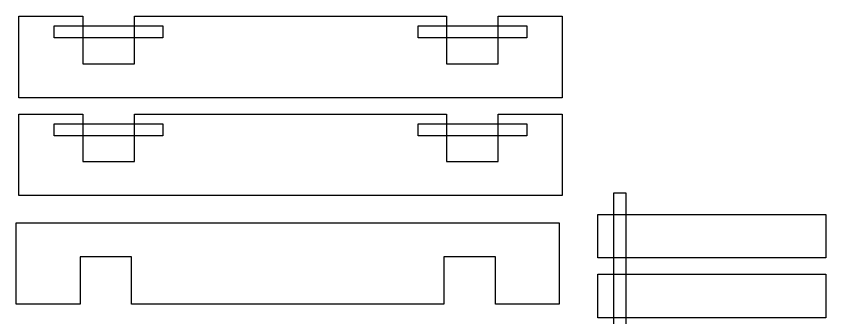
# Model space of a CAD drawing. Header units: metres. Extents: x -269 to 2726, y -36 to 1548.
# Drawn here: x 1439.3 to 1588.4, y 891.2 to 946.7 of the extents above; entities that cross this region are included whole.
import ezdxf

# ---------------------------------------------------------------- set-up
doc = ezdxf.new("R2010")
doc.units = ezdxf.units.M
doc.layers.add('Page1', color=7, linetype='CONTINUOUS')

msp = doc.modelspace()

# ---------------------------------------------------------------- linework, layer by layer
at = {"layer": 'Page1'}
for points in [[(1518.598592, 946.655881), (1518.598592, 937.905881), (1528.098592, 937.905881), (1528.098592, 946.655881), (1539.848592, 946.655881), (1539.848592, 931.655881), (1439.848592, 931.655881), (1439.848592, 946.655881), (1451.598592, 946.655881), (1451.598592, 937.905881), (1461.098592, 937.905881), (1461.098592, 946.655881), (1518.598592, 946.655881)], [(1446.34859, 942.655887), (1446.34859, 944.855887), (1466.34859, 944.855887), (1466.34859, 942.655887), (1446.34859, 942.655887)], [(1513.34859, 942.655887), (1513.34859, 944.855887), (1533.34859, 944.855887), (1533.34859, 942.655887), (1513.34859, 942.655887)], [(1518.598592, 928.655881), (1518.598592, 919.905881), (1528.098592, 919.905881), (1528.098592, 928.655881), (1539.848592, 928.655881), (1539.848592, 913.655881), (1439.848592, 913.655881), (1439.848592, 928.655881), (1451.598592, 928.655881), (1451.598592, 919.905881), (1461.098592, 919.905881), (1461.098592, 928.655881), (1518.598592, 928.655881)], [(1446.34859, 924.655887), (1446.34859, 926.855887), (1466.34859, 926.855887), (1466.34859, 924.655887), (1446.34859, 924.655887)], [(1513.34859, 924.655887), (1513.34859, 926.855887), (1533.34859, 926.855887), (1533.34859, 924.655887), (1513.34859, 924.655887)], [(1549.411586, 914.17188), (1551.611586, 914.17188), (1551.611586, 841.17188), (1549.411586, 841.17188), (1549.411586, 914.17188)], [(1588.411364, 910.172599), (1588.411364, 902.172599), (1546.411364, 902.172412), (1546.411364, 910.172412), (1588.411364, 910.172599)], [(1539.345592, 908.655881), (1539.345592, 893.655881), (1527.595592, 893.655881), (1527.595592, 902.405881), (1518.095592, 902.405881), (1518.095592, 893.655881), (1460.595592, 893.655881), (1460.595592, 902.405881), (1451.095592, 902.405881), (1451.095592, 893.655881), (1439.345592, 893.655881), (1439.345592, 908.655881), (1539.345592, 908.655881)], [(1588.411364, 899.172412), (1588.411364, 891.172412), (1546.411364, 891.172225), (1546.411364, 899.172225), (1588.411364, 899.172412)]]:
    msp.add_lwpolyline(points, dxfattribs=at)

doc.saveas('drawing.dxf')
